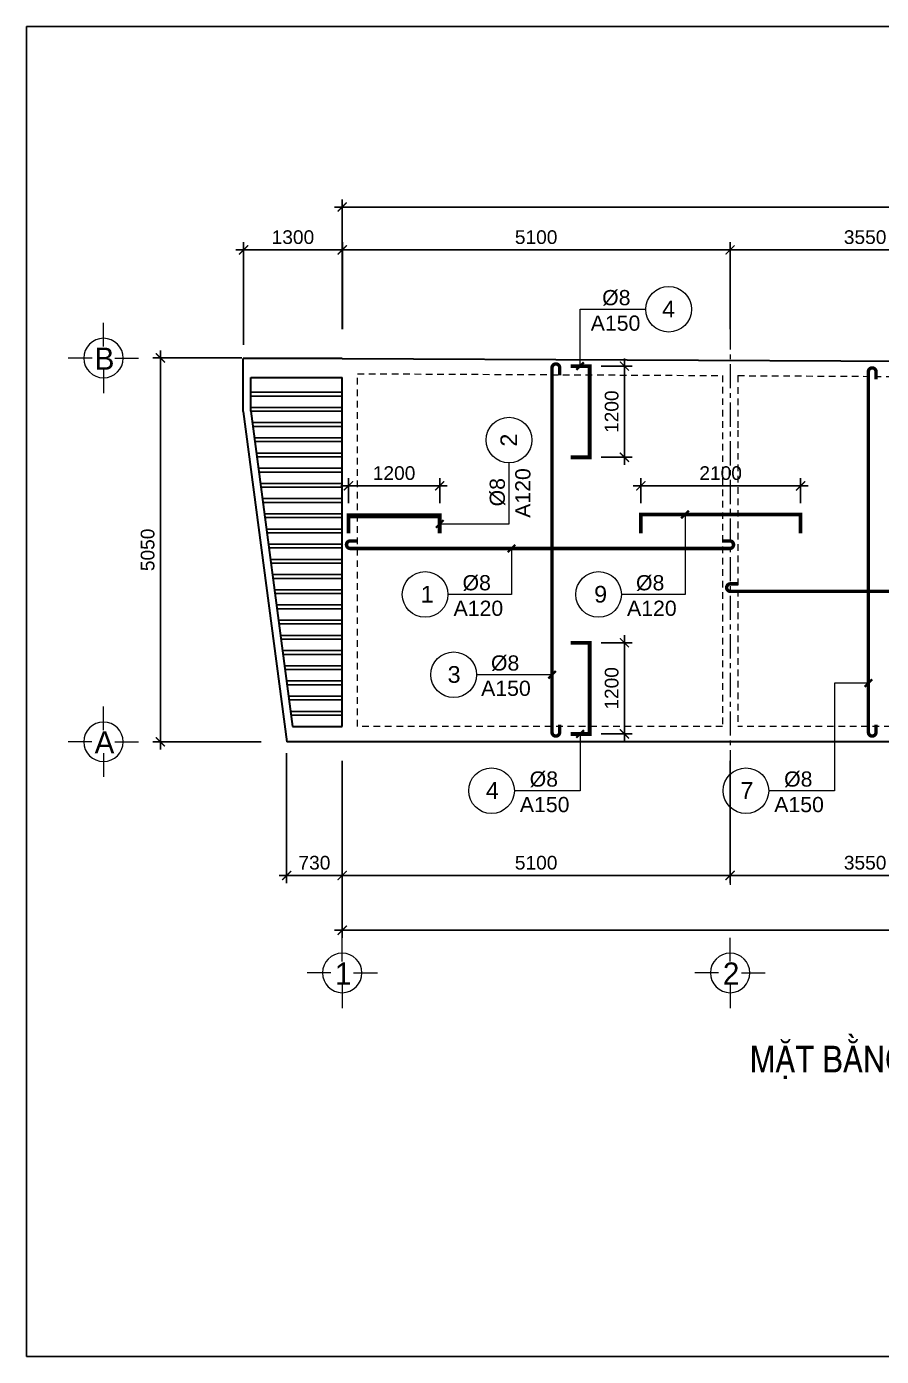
# Model space of a CAD drawing. Header units: millimetres. Extents: x -559287 to -299624, y 2351330 to 2655682.
# Drawn here: x -535995 to -524757, y 2408012 to 2425510 of the extents above; entities that cross this region are included whole.
import ezdxf
from ezdxf.enums import TextEntityAlignment as Align

# ---------------------------------------------------------------- set-up
doc = ezdxf.new("R2010")
doc.units = ezdxf.units.MM
doc.header["$LTSCALE"] = 10
for name, pattern in [('CENTER', [50.800000000000004, 31.75, -6.35, 6.35, -6.35]), ('HIDDEN', [0.3, 0.175, -0.125]), ('HIDDENX2', [0.75, 0.5, -0.25])]:
    doc.linetypes.add(name, pattern=pattern)
doc.layers.get('0').update_dxf_attribs({"lineweight": 20})
doc.layers.get('Defpoints').update_dxf_attribs({"lineweight": 20})
for name, color, linetype, lineweight in [('Dim', 251, 'Continuous', 15), ('Net khuat', 76, 'HIDDENX2', 15), ('Net manh', 8, 'Continuous', 13), ('Net thay', 4, 'Continuous', 25), ('Net-thay', 252, 'Continuous', 9), ('Text', 54, 'Continuous', 25), ('Thep dai', 2, 'Continuous', 50), ('Thep doc', 140, 'Continuous', 60), ('Tim', 144, 'CENTER', 9), ('Tuong', 1, 'Continuous', 30)]:
    doc.layers.add(name, color=color, linetype=linetype, lineweight=lineweight)
doc.layers.add('ththep', color=3, linetype='Continuous')
doc.styles.add('HELVE', font='VHAVAN.TTF', dxfattribs={"height": 800})
doc.styles.add('IN-NHO', font='VHELVEN.TTF', dxfattribs={"height": 200})
doc.styles.add('NGHIA5', font='arial_0.ttf', dxfattribs={"height": 180})
doc.styles.add('STYLE1-S1', font='VHARIALN.TTF')
doc.dimstyles.new('dim100', dxfattribs={"dimscale": 100, "dimtxt": 180, "dimasz": 1.2, "dimexe": 1, "dimexo": 1.5, "dimgap": 0.75, "dimtad": 1, "dimdec": 0, "dimzin": 0, "dimdsep": 46, "dimtxsty": 'NGHIA5', "dimblk1": 'ARCHTICK', "dimblk2": 'ARCHTICK', "dimsah": 1, "dimcen": 0.09, "dimdle": 1, "dimclrd": 256, "dimclre": 256, "dimclrt": 54, "dimadec": 0, "dimazin": 0, "dimtfac": 1, "dimtdec": 0, "dimtofl": 0, "dimtmove": 2, "dimatfit": 3, "dimfxl": 0, "dimtolj": 1, "dimtzin": 0, "dimarcsym": 0})

# ---------------------------------------------------------------- blocks, each defined once
blk = doc.blocks.new('_ARCHTICK')
at = {"color": 0, "linetype": 'ByBlock', "const_width": 0.15}
blk.add_lwpolyline([(-0.5, -0.5), (0.5, 0.5)], dxfattribs=at)
blk = doc.blocks.new('*D450')
at = {"layer": 'Defpoints', "color": 0, "transparency": 16777216}
for p in [(-531846.1097883183, 2415998.816654514), (-526746.401632725, 2415998.830019607), (-526746.401632725, 2414339.858785023)]:
    blk.add_point(p, dxfattribs=at)
at = {"layer": 'Dim', "lineweight": -2, "transparency": 16777216}
for p, q in [((-531846.1097883183, 2415848.816654514), (-531846.1097883183, 2414239.858785023)), ((-526746.401632725, 2415848.830019607), (-526746.401632725, 2414239.858785023)), ((-531946.1097883183, 2414339.858785023), (-526646.401632725, 2414339.858785023))]:
    blk.add_line(p, q, dxfattribs=at)
at = {"layer": 'Dim', "lineweight": -2, "transparency": 16777216, "xscale": 120, "yscale": 120, "zscale": 120, "rotation": 180}
blk.add_blockref('_ARCHTICK', (-531846.1097883183, 2414339.858785023), dxfattribs=at)
at = {"layer": 'Dim', "lineweight": -2, "transparency": 16777216, "xscale": 120, "yscale": 120, "zscale": 120}
blk.add_blockref('_ARCHTICK', (-526746.401632725, 2414339.858785023), dxfattribs=at)
at = {"layer": 'Dim', "color": 54, "transparency": 16777216, "insert": (-529296.2557105217, 2414506.761922813), "char_height": 180, "attachment_point": 5, "style": 'NGHIA5'}
blk.add_mtext('\\A1;5100', dxfattribs=at)
blk = doc.blocks.new('*D451')
at = {"layer": 'Defpoints', "color": 0, "transparency": 16777216}
for p in [(-526746.401632725, 2415998.830019607), (-523196.4016327251, 2415998.830019607), (-523196.4016327251, 2414339.858785023)]:
    blk.add_point(p, dxfattribs=at)
at = {"layer": 'Dim', "lineweight": -2, "transparency": 16777216}
for p, q in [((-526746.401632725, 2415848.830019607), (-526746.401632725, 2414239.858785023)), ((-523196.4016327251, 2415848.830019607), (-523196.4016327251, 2414239.858785023)), ((-526846.401632725, 2414339.858785023), (-523096.4016327251, 2414339.858785023))]:
    blk.add_line(p, q, dxfattribs=at)
at = {"layer": 'Dim', "lineweight": -2, "transparency": 16777216, "xscale": 120, "yscale": 120, "zscale": 120, "rotation": 180}
blk.add_blockref('_ARCHTICK', (-526746.401632725, 2414339.858785023), dxfattribs=at)
at = {"layer": 'Dim', "lineweight": -2, "transparency": 16777216, "xscale": 120, "yscale": 120, "zscale": 120}
blk.add_blockref('_ARCHTICK', (-523196.4016327251, 2414339.858785023), dxfattribs=at)
at = {"layer": 'Dim', "color": 54, "transparency": 16777216, "insert": (-524971.401632725, 2414506.823314354), "char_height": 180, "attachment_point": 5, "style": 'NGHIA5'}
blk.add_mtext('\\A1;3550', dxfattribs=at)
blk = doc.blocks.new('*D454')
at = {"layer": 'Defpoints', "color": 0, "transparency": 16777216}
for p in [(-531846.1097883183, 2415998.816654514), (-513146.4016327251, 2415998.830019607), (-513146.4016327251, 2413619.336006528)]:
    blk.add_point(p, dxfattribs=at)
at = {"layer": 'Dim', "lineweight": -2, "transparency": 16777216}
for p, q in [((-531846.1097883183, 2415848.816654514), (-531846.1097883183, 2413519.336006528)), ((-513146.4016327251, 2415848.830019607), (-513146.4016327251, 2413519.336006528)), ((-531946.1097883183, 2413619.336006528), (-513046.4016327251, 2413619.336006528))]:
    blk.add_line(p, q, dxfattribs=at)
at = {"layer": 'Dim', "lineweight": -2, "transparency": 16777216, "xscale": 120, "yscale": 120, "zscale": 120, "rotation": 180}
blk.add_blockref('_ARCHTICK', (-531846.1097883183, 2413619.336006528), dxfattribs=at)
at = {"layer": 'Dim', "lineweight": -2, "transparency": 16777216, "xscale": 120, "yscale": 120, "zscale": 120}
blk.add_blockref('_ARCHTICK', (-513146.4016327251, 2413619.336006528), dxfattribs=at)
at = {"layer": 'Dim', "color": 54, "transparency": 16777216, "insert": (-522496.2557105217, 2413786.239144318), "char_height": 180, "attachment_point": 5, "style": 'NGHIA5'}
blk.add_mtext('\\A1;18700', dxfattribs=at)
blk = doc.blocks.new('truc ngang-helve')
for points in [[(0, -4.802440907544224), (0, 0)], [(-2.325193748962192, -7.127634656506416), (-7.127634656506416, -7.127634656506416)], [(2.325193748962192, -7.127634656506416), (7.127634656506416, -7.127634656506416)], [(0, -9.452828405468608), (0, -14.25526931301283)]]:
    blk.add_lwpolyline(points)
blk.add_circle((0, -7.127634656506416), 4)
at = {"style": 'HELVE'}
blk.add_attdef('A', text='', height=4.5, dxfattribs=at).set_placement((0.02702979045830034, -7.007037711264502), align=Align.MIDDLE_CENTER)
blk = doc.blocks.new('*D455')
at = {"layer": 'Defpoints', "color": 0, "transparency": 16777216}
for p in [(-533016.2145535288, 2421149.203409371), (-534236.5520761885, 2416098.830019607), (-532760.1083610485, 2416098.830019607)]:
    blk.add_point(p, dxfattribs=at)
at = {"layer": 'Dim', "lineweight": -2, "transparency": 16777216}
for p, q in [((-534236.5520761885, 2421249.203409371), (-534236.5520761885, 2415998.830019607)), ((-533166.2145535288, 2421149.203409371), (-534336.5520761885, 2421149.203409371)), ((-532910.1083610485, 2416098.830019607), (-534336.5520761885, 2416098.830019607))]:
    blk.add_line(p, q, dxfattribs=at)
at = {"layer": 'Dim', "lineweight": -2, "transparency": 16777216, "xscale": 120, "yscale": 120, "zscale": 120}
for p, rotation in [((-534236.5520761885, 2421149.203409371), 90), ((-534236.5520761885, 2416098.830019607), 270)]:
    blk.add_blockref('_ARCHTICK', p, dxfattribs=dict(at, rotation=rotation))
at = {"layer": 'Dim', "color": 54, "transparency": 16777216, "insert": (-534403.4552139788, 2418624.016714489), "char_height": 180, "attachment_point": 5, "rotation": 90, "style": 'NGHIA5'}
blk.add_mtext('\\A1;5050', dxfattribs=at)
blk = doc.blocks.new('*D456')
at = {"layer": 'Defpoints', "color": 0, "transparency": 16777216}
for p in [(-526746.401632725, 2422571.153036581), (-531846.2963669979, 2421378.57815817), (-526746.401632725, 2421378.57815817)]:
    blk.add_point(p, dxfattribs=at)
at = {"layer": 'Dim', "lineweight": -2, "transparency": 16777216}
for p, q in [((-531846.2963669979, 2421528.57815817), (-531846.2963669979, 2422671.153036581)), ((-526746.401632725, 2421528.57815817), (-526746.401632725, 2422671.153036581)), ((-531946.2963669979, 2422571.153036581), (-526646.401632725, 2422571.153036581))]:
    blk.add_line(p, q, dxfattribs=at)
at = {"layer": 'Dim', "lineweight": -2, "transparency": 16777216, "xscale": 120, "yscale": 120, "zscale": 120, "rotation": 180}
blk.add_blockref('_ARCHTICK', (-531846.2963669979, 2422571.153036581), dxfattribs=at)
at = {"layer": 'Dim', "lineweight": -2, "transparency": 16777216, "xscale": 120, "yscale": 120, "zscale": 120}
blk.add_blockref('_ARCHTICK', (-526746.401632725, 2422571.153036581), dxfattribs=at)
at = {"layer": 'Dim', "color": 54, "transparency": 16777216, "insert": (-529296.3489998614, 2422738.056174371), "char_height": 180, "attachment_point": 5, "style": 'NGHIA5'}
blk.add_mtext('\\A1;5100', dxfattribs=at)
blk = doc.blocks.new('*D457')
at = {"layer": 'Defpoints', "color": 0, "transparency": 16777216}
for p in [(-523196.4016327251, 2422571.153036581), (-526746.401632725, 2421378.57815817), (-523196.4016327251, 2421372.405044472)]:
    blk.add_point(p, dxfattribs=at)
at = {"layer": 'Dim', "lineweight": -2, "transparency": 16777216}
for p, q in [((-526746.401632725, 2421528.57815817), (-526746.401632725, 2422671.153036581)), ((-523196.4016327251, 2421522.405044472), (-523196.4016327251, 2422671.153036581)), ((-526846.401632725, 2422571.153036581), (-523096.4016327251, 2422571.153036581))]:
    blk.add_line(p, q, dxfattribs=at)
at = {"layer": 'Dim', "lineweight": -2, "transparency": 16777216, "xscale": 120, "yscale": 120, "zscale": 120, "rotation": 180}
blk.add_blockref('_ARCHTICK', (-526746.401632725, 2422571.153036581), dxfattribs=at)
at = {"layer": 'Dim', "lineweight": -2, "transparency": 16777216, "xscale": 120, "yscale": 120, "zscale": 120}
blk.add_blockref('_ARCHTICK', (-523196.4016327251, 2422571.153036581), dxfattribs=at)
at = {"layer": 'Dim', "color": 54, "transparency": 16777216, "insert": (-524971.401632725, 2422738.117565912), "char_height": 180, "attachment_point": 5, "style": 'NGHIA5'}
blk.add_mtext('\\A1;3550', dxfattribs=at)
blk = doc.blocks.new('*D460')
at = {"layer": 'Defpoints', "color": 0, "transparency": 16777216}
for p in [(-513146.1319542456, 2423135.55265007), (-531846.2963669979, 2421378.57815817), (-513146.1319542456, 2421213.822474042)]:
    blk.add_point(p, dxfattribs=at)
at = {"layer": 'Dim', "lineweight": -2, "transparency": 16777216}
for p, q in [((-531946.2963669979, 2423135.55265007), (-513046.1319542456, 2423135.55265007)), ((-531846.2963669979, 2421528.57815817), (-531846.2963669979, 2423235.55265007)), ((-513146.1319542456, 2421363.822474042), (-513146.1319542456, 2423235.55265007))]:
    blk.add_line(p, q, dxfattribs=at)
at = {"layer": 'Dim', "lineweight": -2, "transparency": 16777216, "xscale": 120, "yscale": 120, "zscale": 120, "rotation": 180}
blk.add_blockref('_ARCHTICK', (-531846.2963669979, 2423135.55265007), dxfattribs=at)
at = {"layer": 'Dim', "lineweight": -2, "transparency": 16777216, "xscale": 120, "yscale": 120, "zscale": 120}
blk.add_blockref('_ARCHTICK', (-513146.1319542456, 2423135.55265007), dxfattribs=at)
at = {"layer": 'Dim', "color": 54, "transparency": 16777216, "insert": (-522496.2141606217, 2423302.45578786), "char_height": 180, "attachment_point": 5, "style": 'NGHIA5'}
blk.add_mtext('\\A1;18700', dxfattribs=at)
blk = doc.blocks.new('*D462')
at = {"layer": 'Defpoints', "color": 0, "transparency": 16777216}
for p in [(-528593.3548568041, 2417401.980039451), (-528135.9483752132, 2417401.980039451), (-528593.3548568034, 2416201.980039451)]:
    blk.add_point(p, dxfattribs=at)
at = {"layer": 'Dim', "lineweight": -2, "transparency": 16777216}
for p, q in [((-528443.3548568041, 2417401.980039451), (-528035.9483752132, 2417401.980039451)), ((-528135.9483752132, 2416101.980039451), (-528135.9483752132, 2417501.980039451)), ((-528443.3548568034, 2416201.980039451), (-528035.9483752132, 2416201.980039451))]:
    blk.add_line(p, q, dxfattribs=at)
at = {"layer": 'Dim', "lineweight": -2, "transparency": 16777216, "xscale": 120, "yscale": 120, "zscale": 120}
for p, rotation in [((-528135.9483752132, 2417401.980039451), 90), ((-528135.9483752132, 2416201.980039451), 270)]:
    blk.add_blockref('_ARCHTICK', p, dxfattribs=dict(at, rotation=rotation))
at = {"layer": 'Dim', "color": 54, "transparency": 16777216, "insert": (-528302.8515130035, 2416801.980039451), "char_height": 180, "attachment_point": 5, "rotation": 90, "style": 'NGHIA5'}
blk.add_mtext('\\A1;1200', dxfattribs=at)
blk = doc.blocks.new('*D463')
at = {"layer": 'Defpoints', "color": 0, "ltscale": 3, "transparency": 16777216}
for p in [(-531764.0595062978, 2419466.332338927), (-531764.0595062978, 2419090.293212201), (-530564.0595062978, 2419090.293212199)]:
    blk.add_point(p, dxfattribs=at)
at = {"layer": 'Dim', "lineweight": -2, "ltscale": 3, "transparency": 16777216}
for p, q in [((-530464.0595062978, 2419466.332338927), (-531864.0595062978, 2419466.332338927)), ((-531764.0595062978, 2419240.293212201), (-531764.0595062978, 2419566.332338927)), ((-530564.0595062978, 2419240.293212199), (-530564.0595062978, 2419566.332338927))]:
    blk.add_line(p, q, dxfattribs=at)
at = {"layer": 'Dim', "lineweight": -2, "ltscale": 3, "transparency": 16777216, "xscale": 120, "yscale": 120, "zscale": 120, "rotation": 180}
blk.add_blockref('_ARCHTICK', (-531764.0595062978, 2419466.332338927), dxfattribs=at)
at = {"layer": 'Dim', "lineweight": -2, "ltscale": 3, "transparency": 16777216, "xscale": 120, "yscale": 120, "zscale": 120}
blk.add_blockref('_ARCHTICK', (-530564.0595062978, 2419466.332338927), dxfattribs=at)
at = {"layer": 'Dim', "color": 54, "ltscale": 3, "transparency": 16777216, "insert": (-531164.0595062978, 2419633.235476717), "char_height": 180, "attachment_point": 5, "style": 'NGHIA5'}
blk.add_mtext('\\A1;1200', dxfattribs=at)
blk = doc.blocks.new('*D465')
at = {"layer": 'Defpoints', "color": 0, "transparency": 16777216}
for p in [(-528593.3548568034, 2421042.686143286), (-528593.3548568041, 2419842.686143286), (-528135.9483752132, 2419842.686143286)]:
    blk.add_point(p, dxfattribs=at)
at = {"layer": 'Dim', "lineweight": -2, "transparency": 16777216}
for p, q in [((-528443.3548568034, 2421042.686143286), (-528035.9483752132, 2421042.686143286)), ((-528135.9483752132, 2421142.686143286), (-528135.9483752132, 2419742.686143286)), ((-528443.3548568041, 2419842.686143286), (-528035.9483752132, 2419842.686143286))]:
    blk.add_line(p, q, dxfattribs=at)
at = {"layer": 'Dim', "lineweight": -2, "transparency": 16777216, "xscale": 120, "yscale": 120, "zscale": 120}
for p, rotation in [((-528135.9483752132, 2421042.686143286), 90), ((-528135.9483752132, 2419842.686143286), 270)]:
    blk.add_blockref('_ARCHTICK', p, dxfattribs=dict(at, rotation=rotation))
at = {"layer": 'Dim', "color": 54, "transparency": 16777216, "insert": (-528302.8515130035, 2420442.686143286), "char_height": 180, "attachment_point": 5, "rotation": 90, "style": 'NGHIA5'}
blk.add_mtext('\\A1;1200', dxfattribs=at)
blk = doc.blocks.new('*D470')
at = {"layer": 'Defpoints', "color": 0, "transparency": 16777216}
for p in [(-532576.2963669976, 2416098.830019607), (-531846.1097883183, 2415998.816654514), (-532576.2963669976, 2414339.858785023)]:
    blk.add_point(p, dxfattribs=at)
at = {"layer": 'Dim', "lineweight": -2, "transparency": 16777216}
for p, q in [((-532576.2963669976, 2415948.830019607), (-532576.2963669976, 2414239.858785023)), ((-531846.1097883183, 2415848.816654514), (-531846.1097883183, 2414239.858785023)), ((-531746.1097883183, 2414339.858785023), (-532676.2963669976, 2414339.858785023))]:
    blk.add_line(p, q, dxfattribs=at)
at = {"layer": 'Dim', "lineweight": -2, "transparency": 16777216, "xscale": 120, "yscale": 120, "zscale": 120, "rotation": 180}
blk.add_blockref('_ARCHTICK', (-532576.2963669976, 2414339.858785023), dxfattribs=at)
at = {"layer": 'Dim', "lineweight": -2, "transparency": 16777216, "xscale": 120, "yscale": 120, "zscale": 120}
blk.add_blockref('_ARCHTICK', (-531846.1097883183, 2414339.858785023), dxfattribs=at)
at = {"layer": 'Dim', "color": 54, "transparency": 16777216, "insert": (-532211.203077658, 2414506.823314354), "char_height": 180, "attachment_point": 5, "style": 'NGHIA5'}
blk.add_mtext('\\A1;730', dxfattribs=at)
blk = doc.blocks.new('*D471')
at = {"layer": 'Defpoints', "color": 0, "transparency": 16777216}
for p in [(-533143.6911176465, 2422571.153036581), (-531843.5567651101, 2421378.57815817), (-533143.6911176465, 2421173.874346675)]:
    blk.add_point(p, dxfattribs=at)
at = {"layer": 'Dim', "lineweight": -2, "transparency": 16777216}
for p, q in [((-533143.6911176465, 2421323.874346675), (-533143.6911176465, 2422671.153036581)), ((-531843.5567651101, 2421528.57815817), (-531843.5567651101, 2422671.153036581)), ((-531743.5567651101, 2422571.153036581), (-533243.6911176465, 2422571.153036581))]:
    blk.add_line(p, q, dxfattribs=at)
at = {"layer": 'Dim', "lineweight": -2, "transparency": 16777216, "xscale": 120, "yscale": 120, "zscale": 120, "rotation": 180}
blk.add_blockref('_ARCHTICK', (-533143.6911176465, 2422571.153036581), dxfattribs=at)
at = {"layer": 'Dim', "lineweight": -2, "transparency": 16777216, "xscale": 120, "yscale": 120, "zscale": 120}
blk.add_blockref('_ARCHTICK', (-531843.5567651101, 2422571.153036581), dxfattribs=at)
at = {"layer": 'Dim', "color": 54, "transparency": 16777216, "insert": (-532493.6239413783, 2422738.117565912), "char_height": 180, "attachment_point": 5, "style": 'NGHIA5'}
blk.add_mtext('\\A1;1300', dxfattribs=at)
blk = doc.blocks.new('*D472')
at = {"layer": 'Defpoints', "color": 0, "ltscale": 3, "transparency": 16777216}
for p in [(-525820.6994102673, 2419466.332338927), (-527920.664992512, 2419090.293212199), (-525820.6994102673, 2419090.293212201)]:
    blk.add_point(p, dxfattribs=at)
at = {"layer": 'Dim', "lineweight": -2, "ltscale": 3, "transparency": 16777216}
for p, q in [((-528020.664992512, 2419466.332338927), (-525720.6994102673, 2419466.332338927)), ((-527920.664992512, 2419240.293212199), (-527920.664992512, 2419566.332338927)), ((-525820.6994102673, 2419240.293212201), (-525820.6994102673, 2419566.332338927))]:
    blk.add_line(p, q, dxfattribs=at)
at = {"layer": 'Dim', "lineweight": -2, "ltscale": 3, "transparency": 16777216, "xscale": 120, "yscale": 120, "zscale": 120, "rotation": 180}
blk.add_blockref('_ARCHTICK', (-527920.664992512, 2419466.332338927), dxfattribs=at)
at = {"layer": 'Dim', "lineweight": -2, "ltscale": 3, "transparency": 16777216, "xscale": 120, "yscale": 120, "zscale": 120}
blk.add_blockref('_ARCHTICK', (-525820.6994102673, 2419466.332338927), dxfattribs=at)
at = {"layer": 'Dim', "color": 54, "ltscale": 3, "transparency": 16777216, "insert": (-526870.6822013897, 2419633.235476717), "char_height": 180, "attachment_point": 5, "style": 'NGHIA5'}
blk.add_mtext('\\A1;2100', dxfattribs=at)

msp = doc.modelspace()

# ---------------------------------------------------------------- linework, layer by layer
at = {"layer": 'Net khuat', "linetype": 'HIDDEN', "ltscale": 50}
for p, q in [((-531645.2963669976, 2420942.541294619), (-526846.4016327248, 2420918.122328326)), ((-531645.2963669976, 2416298.830019607), (-531645.2963669976, 2420942.541294619)), ((-526846.4016327248, 2420918.122328325), (-526846.4016327248, 2416298.830019606)), ((-526646.4016327247, 2420917.029486907), (-523296.4016327251, 2420898.724393155)), ((-526646.4016327248, 2420917.029486907), (-526646.4016327247, 2420198.830019607)), ((-526646.4016327247, 2420198.830019607), (-526646.4016327249, 2416298.830019607)), ((-526846.4016327248, 2416298.830019607), (-531645.2963669976, 2416298.830019607)), ((-522984.7978940838, 2416298.830019607), (-526646.4016327249, 2416298.830019607))]:
    msp.add_line(p, q, dxfattribs=at)
at = {"layer": 'Net manh'}
for points in [[(-528718.3548568033, 2421042.686143286), (-528718.3548568033, 2421789.668078467), (-527853.89942362, 2421789.668078467)], [(-530564.0595062985, 2418965.293212199), (-529653.04249467, 2418965.293212199), (-529653.0424946696, 2419769.026719117)], [(-527339.1100439114, 2419090.293212199), (-527339.1100439109, 2418037.88852148), (-528175.1764988281, 2418037.88852148)], [(-529619.7966754808, 2418642.049326356), (-529619.7966754808, 2418037.88852148), (-530455.863130398, 2418037.88852148)], [(-529087.005629212, 2416981.9867267), (-530080.29876162, 2416981.9867267)], [(-524928.0247298577, 2416872.071568125), (-525373.6025417489, 2416872.071568125), (-525373.6025417489, 2415454.99810427), (-526238.0579749322, 2415454.99810427)], [(-528718.3548568033, 2416201.980039451), (-528718.3548568033, 2415454.99810427), (-529582.8102899867, 2415454.99810427)]]:
    msp.add_lwpolyline(points, dxfattribs=at)
at = {"layer": 'Net manh', "const_width": 29.99999999999999}
for points in [[(-528668.3548568033, 2421092.686143286), (-528768.3548568033, 2420992.686143286)], [(-527389.1100439116, 2419040.293212199), (-527289.1100439116, 2419140.293212199)], [(-530614.0595062986, 2418915.293212199), (-530514.0595062986, 2419015.293212199)], [(-529669.796675481, 2418592.049326356), (-529569.796675481, 2418692.049326356)], [(-529137.0056292126, 2416931.986726699), (-529037.0056292126, 2417031.986726699)], [(-524978.0247298576, 2416822.071568125), (-524878.0247298577, 2416922.071568125)], [(-528668.3548568033, 2416251.980039451), (-528768.3548568033, 2416151.980039451)]]:
    msp.add_lwpolyline(points, dxfattribs=at)
at = {"layer": 'Net manh'}
for centre in [(-527553.89942362, 2421789.668078467), (-529653.0424946703, 2420069.026719117), (-530755.863130398, 2418037.88852148), (-528475.1764988281, 2418037.88852148), (-530380.29876162, 2416981.9867267), (-529882.8102899867, 2415454.99810427), (-526538.0579749322, 2415454.99810427)]:
    msp.add_circle(centre, 300, dxfattribs=at)
at = {"layer": 'Net thay'}
for p, q in [((-533046.6911176463, 2420698.82941575), (-531845.2963669968, 2420698.830744571)), ((-533046.6911176463, 2420648.82941575), (-531845.2963669968, 2420648.830744571)), ((-533046.6911176463, 2420498.829415751), (-531845.296366997, 2420498.83074457)), ((-533046.5129026145, 2420448.829415946), (-531845.296366997, 2420448.83074457)), ((-533026.7860889462, 2420298.829437765), (-531845.296366997, 2420298.83074457)), ((-533020.2104843899, 2420248.829445038), (-531845.296366997, 2420248.830744571)), ((-533000.4836707213, 2420098.829466857), (-531845.2963669971, 2420098.83074457)), ((-532993.9080661652, 2420048.829474131), (-531845.296366997, 2420048.83074457)), ((-532974.1812524967, 2419898.82949595), (-531845.296366997, 2419898.830744571)), ((-532967.6056479405, 2419848.829503223), (-531845.296366997, 2419848.830744571)), ((-532947.878834272, 2419698.829525042), (-531845.2963669971, 2419698.83074457)), ((-532941.3032297158, 2419648.829532315), (-531845.2963669971, 2419648.83074457)), ((-532921.5764160474, 2419498.829554135), (-531845.2963669971, 2419498.83074457)), ((-532915.0008114912, 2419448.829561407), (-531845.2963669971, 2419448.830744569)), ((-532895.2739978225, 2419298.829583226), (-531845.2963669971, 2419298.830744569)), ((-532888.6983932664, 2419248.829590499), (-531845.2963669971, 2419248.83074457)), ((-532868.9715795978, 2419098.829612317), (-531845.2963669972, 2419098.83074457)), ((-532862.3959750417, 2419048.829619591), (-531845.2963669971, 2419048.830744569)), ((-532842.6691613732, 2418898.82964141), (-531845.2963669972, 2418898.83074457)), ((-532836.093556817, 2418848.829648683), (-531845.2963669972, 2418848.83074457)), ((-532816.3667431485, 2418698.829670502), (-531845.2963669972, 2418698.83074457)), ((-532809.7911385923, 2418648.829677775), (-531845.2963669971, 2418648.830744569)), ((-532790.0643249239, 2418498.829699595), (-531845.2963669973, 2418498.830744569)), ((-532783.4887203677, 2418448.829706868), (-531845.2963669973, 2418448.830744569)), ((-532763.761906699, 2418298.829728686), (-531845.2963669973, 2418298.830744569)), ((-532757.1863021429, 2418248.829735959), (-531845.2963669973, 2418248.830744569)), ((-532737.4594884745, 2418098.829757778), (-531845.2963669973, 2418098.830744569)), ((-532730.8838839182, 2418048.829765051), (-531845.2963669973, 2418048.830744568)), ((-532711.1570702497, 2417898.829786871), (-531845.2963669974, 2417898.830744569)), ((-532704.5814656937, 2417848.829794144), (-531845.2963669973, 2417848.830744569)), ((-532684.8546520249, 2417698.829815962), (-531845.2963669973, 2417698.830744569)), ((-532678.2790474688, 2417648.829823236), (-531845.2963669973, 2417648.830744568)), ((-532658.5522338004, 2417498.829845055), (-531845.2963669974, 2417498.830744569)), ((-532651.9766292443, 2417448.829852328), (-531845.2963669974, 2417448.830744568)), ((-532632.2498155757, 2417298.829874146), (-531845.2963669974, 2417298.830744568)), ((-532625.6742110194, 2417248.829881419), (-531845.2963669974, 2417248.830744568)), ((-532605.947397351, 2417098.829903239), (-531845.2963669974, 2417098.830744568)), ((-532599.3717927947, 2417048.829910512), (-531845.2963669974, 2417048.830744568)), ((-532579.6449791262, 2416898.829932331), (-531845.2963669975, 2416898.830744568)), ((-532573.06937457, 2416848.829939604), (-531845.2963669975, 2416848.830744568)), ((-532553.3425609015, 2416698.829961423), (-531845.2963669975, 2416698.830744568)), ((-532546.7669563453, 2416648.829968696), (-531845.2963669975, 2416648.830744568)), ((-532527.0401426769, 2416498.829990515), (-531845.2963669975, 2416498.830744568)), ((-532520.4645381207, 2416448.829997788), (-531845.2963669975, 2416448.830744568))]:
    msp.add_line(p, q, dxfattribs=at)
at = {"layer": 'Thep dai', "const_width": 45}
for points in [[(-528987.0056292054, 2420920.652370693), (-528987.0056292054, 2421020.652370693, 0.9999999999999999), (-529087.0056292054, 2421020.652370693), (-529087.0056292145, 2416224.013812044, 0.9999999999999999), (-528987.0056292145, 2416224.013812044), (-528987.0056292145, 2416324.013812044)], [(-524828.0247298507, 2420868.904218469), (-524828.0247298507, 2420968.904218469, 0.9999999999999999), (-524928.0247298507, 2420968.904218469), (-524928.0247298598, 2416224.013812044, 0.9999999999999999), (-524828.0247298598, 2416224.013812044), (-524828.0247298598, 2416324.013812044)], [(-531639.6065087465, 2418742.049326354), (-531739.6065087465, 2418742.049326354, 0.9999999999999999), (-531739.6065087465, 2418642.049326354), (-526751.093304489, 2418642.049326357, 0.9999999999999999), (-526751.093304489, 2418742.049326357), (-526851.093304489, 2418742.049326357)], [(-518365.1306669535, 2418177.460585298), (-518265.1306669535, 2418177.460585298, -0.9999999999999999), (-518265.1306669535, 2418077.460585298), (-526741.709960961, 2418077.460585302, -0.9999999999999999), (-526741.709960961, 2418177.460585302), (-526641.709960961, 2418177.460585302)]]:
    msp.add_lwpolyline(points, format="xyb", dxfattribs=at)
at = {"layer": 'Thep doc', "const_width": 50}
for points in [[(-528843.3548568033, 2421042.686143286), (-528593.3548568033, 2421042.686143286), (-528593.354856804, 2419842.686143286), (-528843.354856804, 2419842.686143286)], [(-531764.0595062983, 2418840.293212201), (-531764.0595062978, 2419090.293212201), (-530564.0595062978, 2419090.293212199), (-530564.0595062983, 2418840.293212199)], [(-525820.6994102668, 2418840.293212201), (-525820.6994102673, 2419090.293212201), (-527920.664992512, 2419090.293212199), (-527920.6649925115, 2418840.293212199)], [(-528843.3548568033, 2416201.980039451), (-528593.3548568033, 2416201.980039451), (-528593.354856804, 2417401.980039451), (-528843.354856804, 2417401.980039451)]]:
    msp.add_lwpolyline(points, dxfattribs=at)
at = {"layer": 'ththep'}
msp.add_lwpolyline([(-535994.8521017535, 2425509.561036032), (-511574.1047982496, 2425509.561036032), (-511574.1047982496, 2408011.687707082), (-535994.8521017535, 2408011.687707082)], close=True, dxfattribs=at)
at = {"layer": 'Tim'}
msp.add_line((-526746.401632725, 2422593.241327464), (-526746.401632725, 2414215.772873561), dxfattribs=at)
at = {"layer": 'Tuong'}
for p, q in [((-533146.6911176463, 2420443.63712177), (-533146.6911176463, 2421143.63712177)), ((-531845.2963669976, 2421143.63712177), (-533146.6911176463, 2421143.63712177)), ((-531845.2963669973, 2421143.63712177), (-513146.1045812418, 2421048.455050505)), ((-533046.6911176463, 2420450.184538539), (-533046.6911176463, 2420893.215650087)), ((-533046.6911176463, 2420893.215650087), (-531845.296366997, 2420893.215650086)), ((-531845.2963669976, 2416298.830019607), (-531845.296366997, 2420893.215650086)), ((-533146.6911176463, 2420443.63712177), (-532575.2963669976, 2416098.830019607)), ((-533046.6911176463, 2420450.184538539), (-532500.7377244522, 2416298.830019607)), ((-532500.7377244522, 2416298.830019607), (-531845.2963669976, 2416298.830019607)), ((-513146.5570258977, 2416098.830019607), (-532575.2963669976, 2416098.830019607))]:
    msp.add_line(p, q, dxfattribs=at)

# ---------------------------------------------------------------- block references
at = {"layer": 'Net-thay'}
ref = msp.add_blockref('truc ngang-helve', (-534984.2824597585, 2420685.870812904), dxfattribs=dict(at, xscale=-64.86479999998119, yscale=64.8648000000976, zscale=64.8648, rotation=180))
ref.add_attrib('A', 'b', dxfattribs={"layer": '0', "height": 291.8916, "style": 'HELVE'}).set_placement((-534970.5679886455, 2421140.380912638), align=Align.MIDDLE_CENTER)
ref = msp.add_blockref('truc ngang-helve', (-534984.7337161202, 2415636.49742314), dxfattribs=dict(at, xscale=-64.86479999998119, yscale=64.8648000000976, zscale=64.8648, rotation=180))
ref.add_attrib('A', 'a', dxfattribs={"layer": '0', "height": 291.8916, "style": 'HELVE'}).set_placement((-534971.0192450073, 2416091.007522874), align=Align.MIDDLE_CENTER)
ref = msp.add_blockref('truc ngang-helve', (-531846.1097883183, 2412594.670813592), dxfattribs=dict(at, xscale=-64.86479999998119, yscale=64.8648000000976, zscale=64.8648, rotation=180))
ref.add_attrib('A', '1', dxfattribs={"layer": '0', "height": 291.8916, "style": 'HELVE'}).set_placement((-531832.3953172052, 2413049.180913325), align=Align.MIDDLE_CENTER)
ref = msp.add_blockref('truc ngang-helve', (-526746.401632725, 2412594.670813595), dxfattribs=dict(at, xscale=-64.86479999998119, yscale=64.8648000000976, zscale=64.8648, rotation=180))
ref.add_attrib('A', '2', dxfattribs={"layer": '0', "height": 291.8916, "style": 'HELVE'}).set_placement((-526732.6871616121, 2413049.180913328), align=Align.MIDDLE_CENTER)

# ---------------------------------------------------------------- texts
at = {"layer": 'Text', "ltscale": 3, "style": 'NGHIA5'}
for s, p in [('%%C8', (-528242.0079169718, 2421843.59065075)), ('A150', (-528252.5459699761, 2421507.668106154)), ('%%C8', (-530077.5493244376, 2418091.811093763)), ('%%C8', (-527796.8626928678, 2418091.811093763)), ('A120', (-530055.5793323878, 2417755.888549167)), ('A120', (-527774.8927008179, 2417755.888549167)), ('%%C8', (-529703.9063013613, 2417035.909298982)), ('A150', (-529693.3682483577, 2416702.931068734)), ('%%C8', (-529194.7017966349, 2415508.920676552)), ('%%C8', (-525849.9494815804, 2415508.920676552)), ('A150', (-529184.1637436304, 2415172.998131956)), ('A150', (-525839.4114285761, 2415172.998131956))]:
    msp.add_text(s, height=200, dxfattribs=at).set_placement(p, align=Align.CENTER)
at = {"layer": 'Text', "style": 'IN-NHO'}
for s, p in [('4', (-527555.0036900988, 2421792.49908347)), ('1', (-530729.1272257674, 2418040.719526483)), ('9', (-528448.4405941975, 2418040.719526483)), ('3', (-530374.7915161881, 2416984.817731703)), ('4', (-529872.5138229509, 2415457.829109272)), ('7', (-526525.9230677849, 2415457.829109272))]:
    msp.add_text(s, height=220, dxfattribs=at).set_placement(p, align=Align.MIDDLE_CENTER)
msp.add_text('2', height=220, rotation=90, dxfattribs=at).set_placement((-529655.8734996731, 2420067.922452638), align=Align.MIDDLE_CENTER)
at = {"layer": 'Text', "ltscale": 3, "style": 'NGHIA5'}
for s, p in [('A120', (-529371.0425223571, 2419372.232971924)), ('%%C8', (-529706.9650669529, 2419382.771024928))]:
    msp.add_text(s, height=200, rotation=90, dxfattribs=at).set_placement(p, align=Align.CENTER)
at = {"layer": 'Text', "style": 'STYLE1-S1'}
msp.add_text('mÆt b»ng bè trÝ thÐp sµn tÇng m¸i', height=350, dxfattribs=at).set_placement((-526486.3363513764, 2411748.549078176))

# ---------------------------------------------------------------- dimensions: what is measured, and where the dimension line sits
at = {"layer": 'Dim'}
for base, p1, p2, picture, middle in [((-513146.1319542456, 2423135.55265007), (-531846.2963669979, 2421378.57815817), (-513146.1319542456, 2421213.822474042), '*D460', (-522496.2141606217, 2423302.45578786)), ((-526746.401632725, 2422571.153036581), (-531846.2963669979, 2421378.57815817), (-526746.401632725, 2421378.57815817), '*D456', (-529296.3489998614, 2422738.056174371)), ((-523196.4016327251, 2422571.153036581), (-526746.401632725, 2421378.57815817), (-523196.4016327251, 2421372.405044472), '*D457', (-524971.401632725, 2422738.117565912)), ((-526746.401632725, 2414339.858785023), (-531846.1097883183, 2415998.816654514), (-526746.401632725, 2415998.830019607), '*D450', (-529296.2557105217, 2414506.761922813)), ((-513146.4016327251, 2413619.336006528), (-531846.1097883183, 2415998.816654514), (-513146.4016327251, 2415998.830019607), '*D454', (-522496.2557105217, 2413786.239144318)), ((-523196.4016327251, 2414339.858785023), (-526746.401632725, 2415998.830019607), (-523196.4016327251, 2415998.830019607), '*D451', (-524971.401632725, 2414506.823314354))]:
    dim = msp.add_linear_dim(base=base, p1=p1, p2=p2, dimstyle='dim100', dxfattribs=at)
    dim.commit()
    dim.dimension.update_dxf_attribs({"geometry": picture, "text_midpoint": middle})
for base, p1, p2, angle, picture, middle in [((-533143.6911176465, 2422571.153036581), (-531843.5567651101, 2421378.57815817), (-533143.6911176465, 2421173.874346675), 180, '*D471', (-532493.6239413783, 2422738.117565912)), ((-534236.5520761885, 2416098.830019607), (-533016.2145535287, 2421149.203409371), (-532760.1083610484, 2416098.830019607), 90, '*D455', (-534403.4552139788, 2418624.016714489)), ((-528135.9483752132, 2419842.686143286), (-528593.3548568033, 2421042.686143286), (-528593.354856804, 2419842.686143286), 270, '*D465', (-528302.8515130035, 2420442.686143286)), ((-528135.9483752132, 2417401.980039451), (-528593.3548568033, 2416201.980039451), (-528593.354856804, 2417401.980039451), 90, '*D462', (-528302.8515130035, 2416801.980039451)), ((-532576.2963669976, 2414339.858785023), (-531846.1097883183, 2415998.816654514), (-532576.2963669976, 2416098.830019607), 180, '*D470', (-532211.203077658, 2414506.823314354))]:
    dim = msp.add_linear_dim(base=base, p1=p1, p2=p2, angle=angle, dimstyle='dim100', dxfattribs=at)
    dim.commit()
    dim.dimension.update_dxf_attribs({"geometry": picture, "text_midpoint": middle})
at = {"layer": 'Dim', "ltscale": 3}
dim = msp.add_linear_dim(base=(-531764.0595062978, 2419466.332338927), p1=(-530564.0595062978, 2419090.293212199), p2=(-531764.0595062978, 2419090.293212201), angle=180, dimstyle='dim100', dxfattribs=at)
dim.commit()
dim.dimension.update_dxf_attribs({"geometry": '*D463', "text_midpoint": (-531164.0595062978, 2419633.235476717)})
dim = msp.add_linear_dim(base=(-525820.6994102673, 2419466.332338927), p1=(-527920.664992512, 2419090.293212199), p2=(-525820.6994102673, 2419090.293212201), dimstyle='dim100', dxfattribs=at)
dim.commit()
dim.dimension.update_dxf_attribs({"geometry": '*D472', "text_midpoint": (-526870.6822013897, 2419633.235476717)})

doc.saveas('drawing.dxf')
